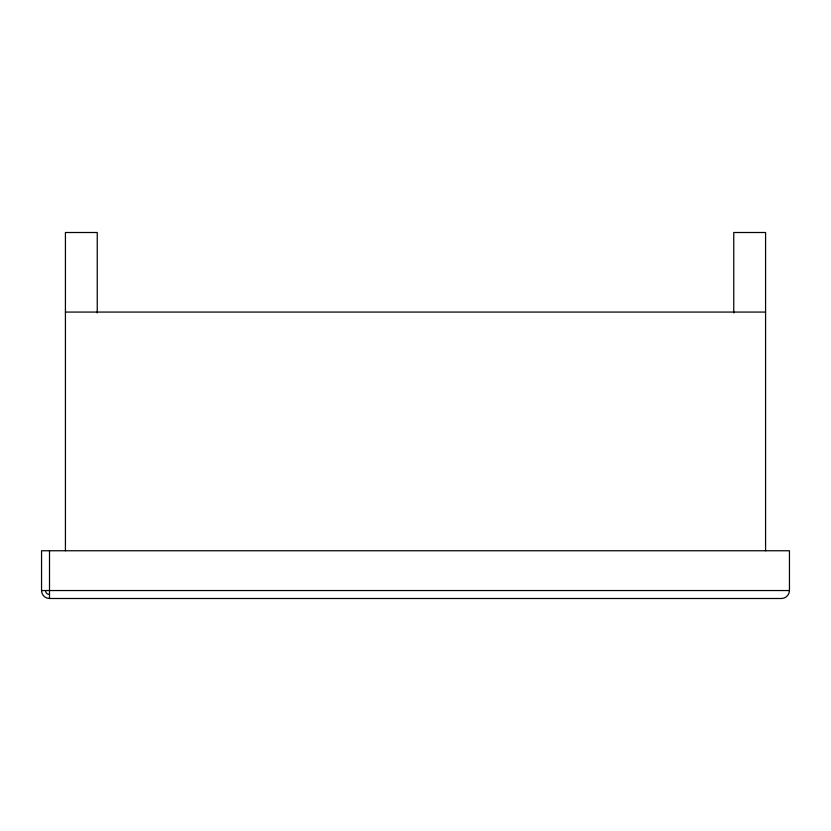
<?xml version="1.0" encoding="UTF-8"?>
<svg xmlns="http://www.w3.org/2000/svg" width="831" height="831" viewBox="0 0 831 831"><rect width="100%" height="100%" fill="white"/><g stroke="black" fill="none" stroke-linecap="round" stroke-linejoin="round"><path stroke-width="1.25" d="M789.45 590.54C789.481 594.799 785.752 598.528 781.493 598.497L49.507 598.497A7.957 7.957 0 0 1 41.55 590.54L41.55 550.756L789.45 550.756L789.45 590.54L41.55 590.54M65.42 312.072L765.58 312.072M765.58 550.756L765.58 232.503L733.752 232.503L733.752 312.934M97.248 312.934L97.248 232.503L65.42 232.503L65.42 550.756M49.507 550.756L49.507 598.497M49.507 594.518A3.978 3.978 0 0 1 45.528 590.54"/></g></svg>
